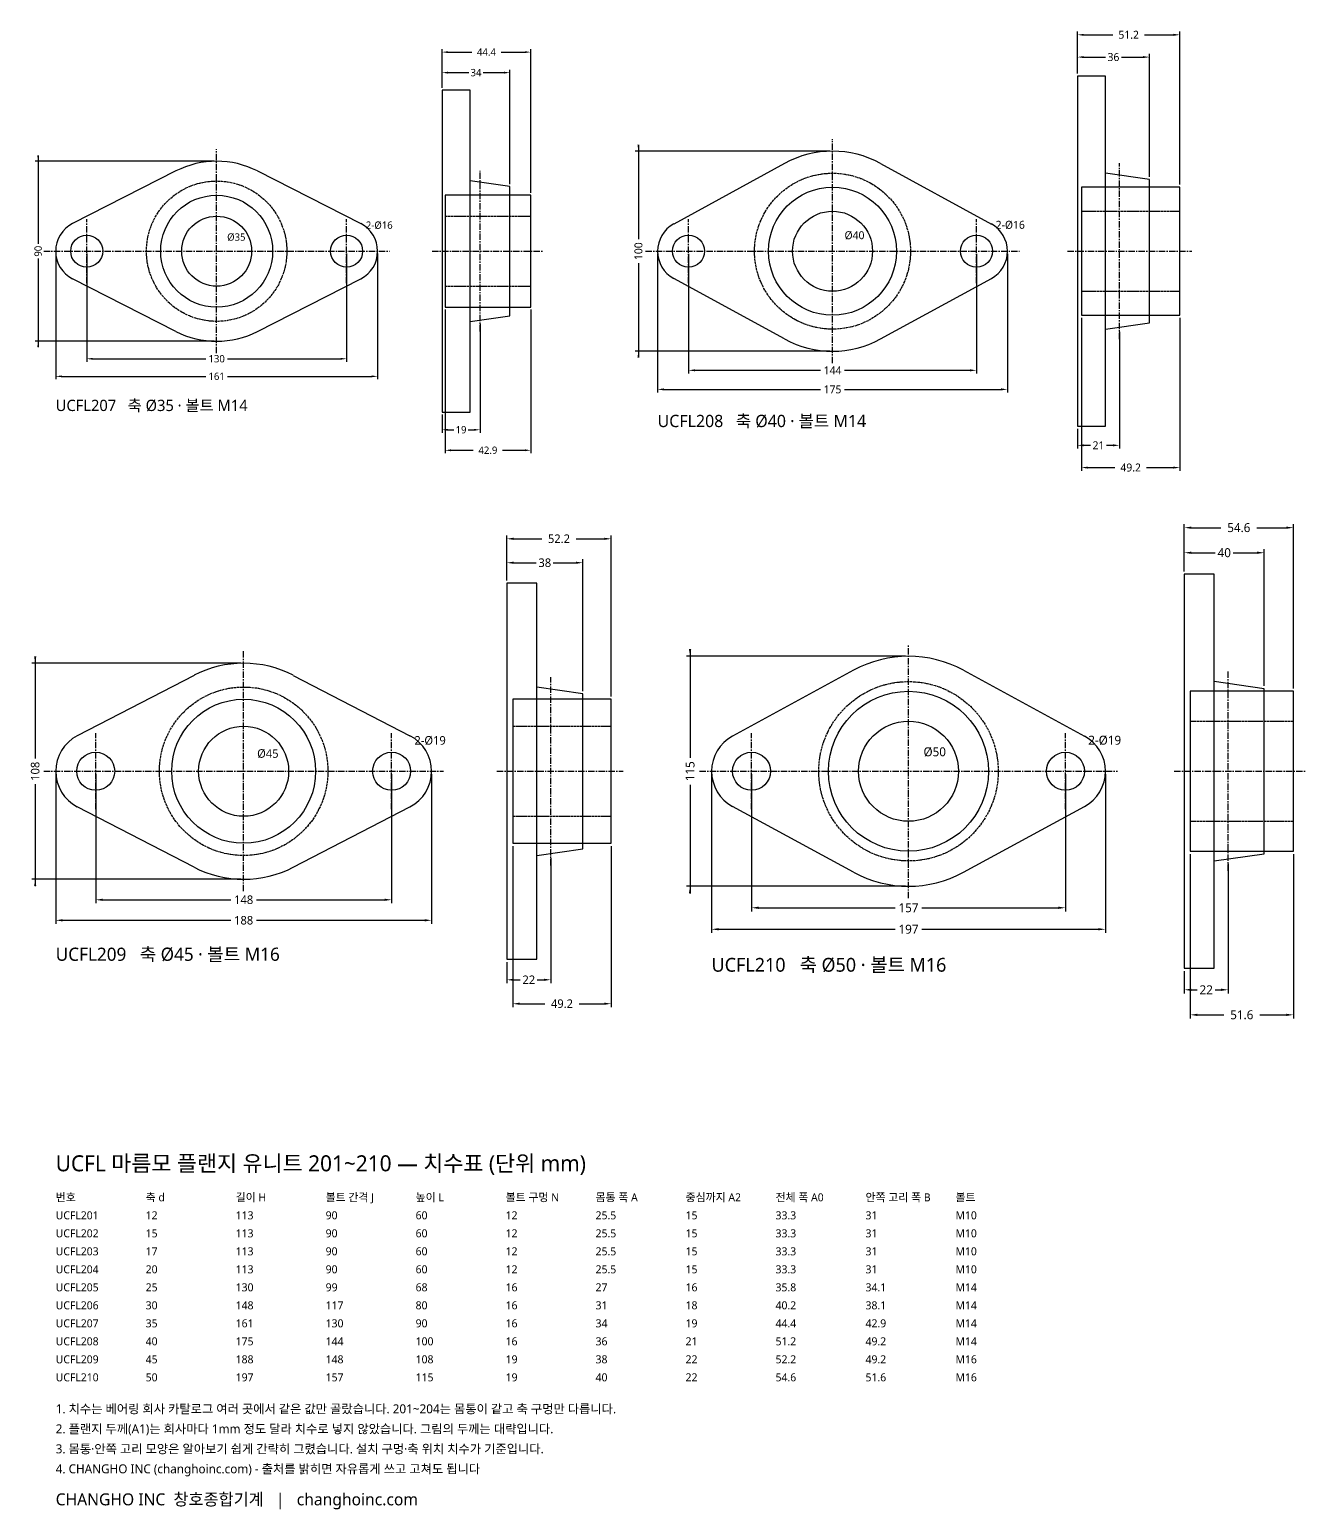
# Model space of a CAD drawing. Header units: millimetres. Extents: x -13 to 625, y -1409 to 72.
# Drawn here: x -13 to 625, y -1409 to -669 of the extents above; entities that cross this region are included whole.
import ezdxf

# ---------------------------------------------------------------- set-up
doc = ezdxf.new("R2010")
doc.units = ezdxf.units.MM
doc.linetypes.add('CENTER', pattern=[5.08, 3.175, -0.635, 0.635, -0.635])
doc.linetypes.add('DASHED', pattern=[1.524, 1.27, -0.254])
for name, color, linetype in [('문자', 7, 'CONTINUOUS'), ('숨은선', 3, 'DASHED'), ('외형선', 7, 'CONTINUOUS'), ('중심선', 1, 'CENTER'), ('치수', 4, 'CONTINUOUS')]:
    doc.layers.add(name, color=color, linetype=linetype)
doc.styles.add('CH_KOR', font='malgun.ttf')
doc.dimstyles.new('CH_DIM', dxfattribs={"dimtxt": 2.5, "dimasz": 2, "dimexe": 1, "dimexo": 0.8, "dimgap": 0.8, "dimtad": 1, "dimdec": 0, "dimtxsty": 'CH_KOR', "dimcen": 2.5, "dimclrd": 4, "dimclre": 4, "dimclrt": 4, "dimazin": 3, "dimtfac": 1, "dimtmove": 0, "dimatfit": 3})

# ---------------------------------------------------------------- blocks, each defined once
blk = doc.blocks.new('_CLOSEDFILLED')
at = {"color": 0, "linetype": 'BYBLOCK'}
blk.add_solid([(-1, 0.16), (0, 0), (-1, -0.16)], dxfattribs=at)
blk = doc.blocks.new('*D43')
at = {"color": 4}
for p, q in [((-80.5, -1.17), (-80.5, -64.03)), ((80.5, -1.17), (80.5, -64.03)), ((-77.57, -62.56), (-5.49, -62.56)), ((5.49, -62.56), (77.57, -62.56))]:
    blk.add_line(p, q, dxfattribs=at)
at = {"layer": 'Defpoints'}
for p in [(-80.5, 0), (80.5, 0), (-80.5, -62.56)]:
    blk.add_point(p, dxfattribs=at)
at = {"layer": '치수', "color": 4, "xscale": 2.9272727272727272, "yscale": 2.9272727272727272, "rotation": 180}
blk.add_blockref('_CLOSEDFILLED', (-80.5, -62.56), dxfattribs=at)
at = {"layer": '치수', "color": 4, "xscale": 2.9272727272727272, "yscale": 2.9272727272727272}
blk.add_blockref('_CLOSEDFILLED', (80.5, -62.56), dxfattribs=at)
at = {"layer": '치수', "color": 4, "insert": (0, -62.56), "char_height": 3.659, "attachment_point": 5, "style": 'CH_KOR'}
blk.add_mtext('161', dxfattribs=at)
blk = doc.blocks.new('*D44')
at = {"color": 4}
for p, q in [((-65, -1.17), (-65, -55.25)), ((65, -1.17), (65, -55.25)), ((-62.07, -53.78), (-5.49, -53.78)), ((5.49, -53.78), (62.07, -53.78))]:
    blk.add_line(p, q, dxfattribs=at)
at = {"layer": 'Defpoints'}
for p in [(-65, 0), (65, 0), (-65, -53.78)]:
    blk.add_point(p, dxfattribs=at)
at = {"layer": '치수', "color": 4, "xscale": 2.9272727272727272, "yscale": 2.9272727272727272, "rotation": 180}
blk.add_blockref('_CLOSEDFILLED', (-65, -53.78), dxfattribs=at)
at = {"layer": '치수', "color": 4, "xscale": 2.9272727272727272, "yscale": 2.9272727272727272}
blk.add_blockref('_CLOSEDFILLED', (65, -53.78), dxfattribs=at)
at = {"layer": '치수', "color": 4, "insert": (0, -53.78), "char_height": 3.659, "attachment_point": 5, "style": 'CH_KOR'}
blk.add_mtext('130', dxfattribs=at)
blk = doc.blocks.new('*D45')
at = {"color": 4}
for p, q in [((-1.17, 45), (-90.75, 45)), ((-89.28, 47.93), (-89.28, 3.66)), ((-89.28, -3.66), (-89.28, -47.93)), ((-1.17, -45), (-90.75, -45))]:
    blk.add_line(p, q, dxfattribs=at)
at = {"layer": 'Defpoints'}
for p in [(-89.28, 45), (0, 45), (0, -45)]:
    blk.add_point(p, dxfattribs=at)
at = {"layer": '치수', "color": 4, "xscale": 2.9272727272727272, "yscale": 2.9272727272727272}
for p, rotation in [((-89.28, 45), 270), ((-89.28, -45), 90)]:
    blk.add_blockref('_CLOSEDFILLED', p, dxfattribs=dict(at, rotation=rotation))
at = {"layer": '치수', "color": 4, "insert": (-89.28, 0), "char_height": 3.659, "attachment_point": 5, "rotation": 90, "style": 'CH_KOR'}
blk.add_mtext('90', dxfattribs=at)
blk = doc.blocks.new('*D46')
at = {"color": 4}
for p, q in [((112.7, 81.67), (112.7, 90.75)), ((115.63, 89.28), (126.04, 89.28)), ((133.36, 89.28), (143.77, 89.28)), ((146.7, 33.46), (146.7, 90.75))]:
    blk.add_line(p, q, dxfattribs=at)
at = {"layer": 'Defpoints'}
for p in [(112.7, 89.28), (112.7, 80.5), (146.7, 32.29)]:
    blk.add_point(p, dxfattribs=at)
at = {"layer": '치수', "color": 4, "xscale": 2.9272727272727272, "yscale": 2.9272727272727272, "rotation": 180}
blk.add_blockref('_CLOSEDFILLED', (112.7, 89.28), dxfattribs=at)
at = {"layer": '치수', "color": 4, "xscale": 2.9272727272727272, "yscale": 2.9272727272727272}
blk.add_blockref('_CLOSEDFILLED', (146.7, 89.28), dxfattribs=at)
at = {"layer": '치수', "color": 4, "insert": (129.7, 89.28), "char_height": 3.659, "attachment_point": 5, "style": 'CH_KOR'}
blk.add_mtext('34', dxfattribs=at)
blk = doc.blocks.new('*D47')
at = {"color": 4}
for p, q in [((112.7, 81.67), (112.7, 100.99)), ((115.63, 99.53), (127.58, 99.53)), ((142.22, 99.53), (154.17, 99.53)), ((157.1, 29.17), (157.1, 100.99))]:
    blk.add_line(p, q, dxfattribs=at)
at = {"layer": 'Defpoints'}
for p in [(112.7, 99.53), (112.7, 80.5), (157.1, 28)]:
    blk.add_point(p, dxfattribs=at)
at = {"layer": '치수', "color": 4, "xscale": 2.9272727272727272, "yscale": 2.9272727272727272, "rotation": 180}
blk.add_blockref('_CLOSEDFILLED', (112.7, 99.53), dxfattribs=at)
at = {"layer": '치수', "color": 4, "xscale": 2.9272727272727272, "yscale": 2.9272727272727272}
blk.add_blockref('_CLOSEDFILLED', (157.1, 99.53), dxfattribs=at)
at = {"layer": '치수', "color": 4, "insert": (134.9, 99.53), "char_height": 3.659, "attachment_point": 5, "style": 'CH_KOR'}
blk.add_mtext('44.4', dxfattribs=at)
blk = doc.blocks.new('*D48')
at = {"color": 4}
for p, q in [((131.7, -36.27), (131.7, -90.75)), ((112.7, -81.67), (112.7, -90.75)), ((115.63, -89.28), (118.54, -89.28)), ((125.86, -89.28), (128.77, -89.28))]:
    blk.add_line(p, q, dxfattribs=at)
at = {"layer": 'Defpoints'}
for p in [(131.7, -35.1), (112.7, -80.5), (112.7, -89.28)]:
    blk.add_point(p, dxfattribs=at)
at = {"layer": '치수', "color": 4, "xscale": 2.9272727272727272, "yscale": 2.9272727272727272, "rotation": 180}
blk.add_blockref('_CLOSEDFILLED', (112.7, -89.28), dxfattribs=at)
at = {"layer": '치수', "color": 4, "xscale": 2.9272727272727272, "yscale": 2.9272727272727272}
blk.add_blockref('_CLOSEDFILLED', (131.7, -89.28), dxfattribs=at)
at = {"layer": '치수', "color": 4, "insert": (122.2, -89.28), "char_height": 3.659, "attachment_point": 5, "style": 'CH_KOR'}
blk.add_mtext('19', dxfattribs=at)
blk = doc.blocks.new('*D49')
at = {"color": 4}
for p, q in [((114.2, -29.17), (114.2, -100.99)), ((157.1, -29.17), (157.1, -100.99)), ((117.13, -99.53), (128.33, -99.53)), ((142.97, -99.53), (154.17, -99.53))]:
    blk.add_line(p, q, dxfattribs=at)
at = {"layer": 'Defpoints'}
for p in [(114.2, -28), (157.1, -28), (114.2, -99.53)]:
    blk.add_point(p, dxfattribs=at)
at = {"layer": '치수', "color": 4, "xscale": 2.9272727272727272, "yscale": 2.9272727272727272, "rotation": 180}
blk.add_blockref('_CLOSEDFILLED', (114.2, -99.53), dxfattribs=at)
at = {"layer": '치수', "color": 4, "xscale": 2.9272727272727272, "yscale": 2.9272727272727272}
blk.add_blockref('_CLOSEDFILLED', (157.1, -99.53), dxfattribs=at)
at = {"layer": '치수', "color": 4, "insert": (135.65, -99.53), "char_height": 3.659, "attachment_point": 5, "style": 'CH_KOR'}
blk.add_mtext('42.9', dxfattribs=at)
blk = doc.blocks.new('*D50')
at = {"color": 4}
for p, q in [((-87.5, -1.27), (-87.5, -70.68)), ((87.5, -1.27), (87.5, -70.68)), ((-84.32, -69.09), (-5.97, -69.09)), ((5.97, -69.09), (84.32, -69.09))]:
    blk.add_line(p, q, dxfattribs=at)
at = {"layer": 'Defpoints'}
for p in [(-87.5, 0), (87.5, 0), (-87.5, -69.09)]:
    blk.add_point(p, dxfattribs=at)
at = {"layer": '치수', "color": 4, "xscale": 3.1818181818181817, "yscale": 3.1818181818181817, "rotation": 180}
blk.add_blockref('_CLOSEDFILLED', (-87.5, -69.09), dxfattribs=at)
at = {"layer": '치수', "color": 4, "xscale": 3.1818181818181817, "yscale": 3.1818181818181817}
blk.add_blockref('_CLOSEDFILLED', (87.5, -69.09), dxfattribs=at)
at = {"layer": '치수', "color": 4, "insert": (0, -69.09), "char_height": 3.977, "attachment_point": 5, "style": 'CH_KOR'}
blk.add_mtext('175', dxfattribs=at)
blk = doc.blocks.new('*D51')
at = {"color": 4}
for p, q in [((-72, -1.27), (-72, -61.14)), ((72, -1.27), (72, -61.14)), ((-68.82, -59.55), (-5.97, -59.55)), ((5.97, -59.55), (68.82, -59.55))]:
    blk.add_line(p, q, dxfattribs=at)
at = {"layer": 'Defpoints'}
for p in [(-72, 0), (72, 0), (-72, -59.55)]:
    blk.add_point(p, dxfattribs=at)
at = {"layer": '치수', "color": 4, "xscale": 3.1818181818181817, "yscale": 3.1818181818181817, "rotation": 180}
blk.add_blockref('_CLOSEDFILLED', (-72, -59.55), dxfattribs=at)
at = {"layer": '치수', "color": 4, "xscale": 3.1818181818181817, "yscale": 3.1818181818181817}
blk.add_blockref('_CLOSEDFILLED', (72, -59.55), dxfattribs=at)
at = {"layer": '치수', "color": 4, "insert": (0, -59.55), "char_height": 3.977, "attachment_point": 5, "style": 'CH_KOR'}
blk.add_mtext('144', dxfattribs=at)
blk = doc.blocks.new('*D52')
at = {"color": 4}
for p, q in [((-97.05, 53.18), (-97.05, 5.97)), ((-1.27, 50), (-98.64, 50)), ((-97.05, -5.97), (-97.05, -53.18)), ((-1.27, -50), (-98.64, -50))]:
    blk.add_line(p, q, dxfattribs=at)
at = {"layer": 'Defpoints'}
for p in [(-97.05, 50), (0, 50), (0, -50)]:
    blk.add_point(p, dxfattribs=at)
at = {"layer": '치수', "color": 4, "xscale": 3.1818181818181817, "yscale": 3.1818181818181817}
for p, rotation in [((-97.05, 50), 270), ((-97.05, -50), 90)]:
    blk.add_blockref('_CLOSEDFILLED', p, dxfattribs=dict(at, rotation=rotation))
at = {"layer": '치수', "color": 4, "insert": (-97.05, 0), "char_height": 3.977, "attachment_point": 5, "rotation": 90, "style": 'CH_KOR'}
blk.add_mtext('100', dxfattribs=at)
blk = doc.blocks.new('*D53')
at = {"color": 4}
for p, q in [((122.5, 88.77), (122.5, 98.64)), ((125.68, 97.05), (136.52, 97.05)), ((144.48, 97.05), (155.32, 97.05)), ((158.5, 37.15), (158.5, 98.64))]:
    blk.add_line(p, q, dxfattribs=at)
at = {"layer": 'Defpoints'}
for p in [(122.5, 97.05), (122.5, 87.5), (158.5, 35.88)]:
    blk.add_point(p, dxfattribs=at)
at = {"layer": '치수', "color": 4, "xscale": 3.1818181818181817, "yscale": 3.1818181818181817, "rotation": 180}
blk.add_blockref('_CLOSEDFILLED', (122.5, 97.05), dxfattribs=at)
at = {"layer": '치수', "color": 4, "xscale": 3.1818181818181817, "yscale": 3.1818181818181817}
blk.add_blockref('_CLOSEDFILLED', (158.5, 97.05), dxfattribs=at)
at = {"layer": '치수', "color": 4, "insert": (140.5, 97.05), "char_height": 3.977, "attachment_point": 5, "style": 'CH_KOR'}
blk.add_mtext('36', dxfattribs=at)
blk = doc.blocks.new('*D54')
at = {"color": 4}
for p, q in [((122.5, 88.77), (122.5, 109.77)), ((125.68, 108.18), (140.15, 108.18)), ((156.05, 108.18), (170.52, 108.18)), ((173.7, 33.27), (173.7, 109.77))]:
    blk.add_line(p, q, dxfattribs=at)
at = {"layer": 'Defpoints'}
for p in [(122.5, 108.18), (122.5, 87.5), (173.7, 32)]:
    blk.add_point(p, dxfattribs=at)
at = {"layer": '치수', "color": 4, "xscale": 3.1818181818181817, "yscale": 3.1818181818181817, "rotation": 180}
blk.add_blockref('_CLOSEDFILLED', (122.5, 108.18), dxfattribs=at)
at = {"layer": '치수', "color": 4, "xscale": 3.1818181818181817, "yscale": 3.1818181818181817}
blk.add_blockref('_CLOSEDFILLED', (173.7, 108.18), dxfattribs=at)
at = {"layer": '치수', "color": 4, "insert": (148.1, 108.18), "char_height": 3.977, "attachment_point": 5, "style": 'CH_KOR'}
blk.add_mtext('51.2', dxfattribs=at)
blk = doc.blocks.new('*D55')
at = {"color": 4}
for p, q in [((143.5, -40.27), (143.5, -98.64)), ((122.5, -88.77), (122.5, -98.64)), ((125.68, -97.05), (129.02, -97.05)), ((136.98, -97.05), (140.32, -97.05))]:
    blk.add_line(p, q, dxfattribs=at)
at = {"layer": 'Defpoints'}
for p in [(143.5, -39), (122.5, -87.5), (122.5, -97.05)]:
    blk.add_point(p, dxfattribs=at)
at = {"layer": '치수', "color": 4, "xscale": 3.1818181818181817, "yscale": 3.1818181818181817, "rotation": 180}
blk.add_blockref('_CLOSEDFILLED', (122.5, -97.05), dxfattribs=at)
at = {"layer": '치수', "color": 4, "xscale": 3.1818181818181817, "yscale": 3.1818181818181817}
blk.add_blockref('_CLOSEDFILLED', (143.5, -97.05), dxfattribs=at)
at = {"layer": '치수', "color": 4, "insert": (133, -97.05), "char_height": 3.977, "attachment_point": 5, "style": 'CH_KOR'}
blk.add_mtext('21', dxfattribs=at)
blk = doc.blocks.new('*D56')
at = {"color": 4}
for p, q in [((124.5, -33.27), (124.5, -109.77)), ((173.7, -33.27), (173.7, -109.77)), ((127.68, -108.18), (141.15, -108.18)), ((157.05, -108.18), (170.52, -108.18))]:
    blk.add_line(p, q, dxfattribs=at)
at = {"layer": 'Defpoints'}
for p in [(124.5, -32), (173.7, -32), (124.5, -108.18)]:
    blk.add_point(p, dxfattribs=at)
at = {"layer": '치수', "color": 4, "xscale": 3.1818181818181817, "yscale": 3.1818181818181817, "rotation": 180}
blk.add_blockref('_CLOSEDFILLED', (124.5, -108.18), dxfattribs=at)
at = {"layer": '치수', "color": 4, "xscale": 3.1818181818181817, "yscale": 3.1818181818181817}
blk.add_blockref('_CLOSEDFILLED', (173.7, -108.18), dxfattribs=at)
at = {"layer": '치수', "color": 4, "insert": (149.1, -108.18), "char_height": 3.977, "attachment_point": 5, "style": 'CH_KOR'}
blk.add_mtext('49.2', dxfattribs=at)
blk = doc.blocks.new('*D57')
at = {"color": 4}
for p, q in [((-94, -1.37), (-94, -76.22)), ((94, -1.37), (94, -76.22)), ((-90.58, -74.51), (-6.41, -74.51)), ((6.41, -74.51), (90.58, -74.51))]:
    blk.add_line(p, q, dxfattribs=at)
at = {"layer": 'Defpoints'}
for p in [(-94, 0), (94, 0), (-94, -74.51)]:
    blk.add_point(p, dxfattribs=at)
at = {"layer": '치수', "color": 4, "xscale": 3.418181818181818, "yscale": 3.418181818181818, "rotation": 180}
blk.add_blockref('_CLOSEDFILLED', (-94, -74.51), dxfattribs=at)
at = {"layer": '치수', "color": 4, "xscale": 3.418181818181818, "yscale": 3.418181818181818}
blk.add_blockref('_CLOSEDFILLED', (94, -74.51), dxfattribs=at)
at = {"layer": '치수', "color": 4, "insert": (0, -74.51), "char_height": 4.273, "attachment_point": 5, "style": 'CH_KOR'}
blk.add_mtext('188', dxfattribs=at)
blk = doc.blocks.new('*D58')
at = {"color": 4}
for p, q in [((-74, -1.37), (-74, -65.96)), ((74, -1.37), (74, -65.96)), ((-70.58, -64.25), (-6.41, -64.25)), ((6.41, -64.25), (70.58, -64.25))]:
    blk.add_line(p, q, dxfattribs=at)
at = {"layer": 'Defpoints'}
for p in [(-74, 0), (74, 0), (-74, -64.25)]:
    blk.add_point(p, dxfattribs=at)
at = {"layer": '치수', "color": 4, "xscale": 3.418181818181818, "yscale": 3.418181818181818, "rotation": 180}
blk.add_blockref('_CLOSEDFILLED', (-74, -64.25), dxfattribs=at)
at = {"layer": '치수', "color": 4, "xscale": 3.418181818181818, "yscale": 3.418181818181818}
blk.add_blockref('_CLOSEDFILLED', (74, -64.25), dxfattribs=at)
at = {"layer": '치수', "color": 4, "insert": (0, -64.25), "char_height": 4.273, "attachment_point": 5, "style": 'CH_KOR'}
blk.add_mtext('148', dxfattribs=at)
blk = doc.blocks.new('*D59')
at = {"color": 4}
for p, q in [((-1.37, 54), (-105.96, 54)), ((-104.25, 57.42), (-104.25, 6.41)), ((-104.25, -6.41), (-104.25, -57.42)), ((-1.37, -54), (-105.96, -54))]:
    blk.add_line(p, q, dxfattribs=at)
at = {"layer": 'Defpoints'}
for p in [(-104.25, 54), (0, 54), (0, -54)]:
    blk.add_point(p, dxfattribs=at)
at = {"layer": '치수', "color": 4, "xscale": 3.418181818181818, "yscale": 3.418181818181818}
for p, rotation in [((-104.25, 54), 270), ((-104.25, -54), 90)]:
    blk.add_blockref('_CLOSEDFILLED', p, dxfattribs=dict(at, rotation=rotation))
at = {"layer": '치수', "color": 4, "insert": (-104.25, 0), "char_height": 4.273, "attachment_point": 5, "rotation": 90, "style": 'CH_KOR'}
blk.add_mtext('108', dxfattribs=at)
blk = doc.blocks.new('*D60')
at = {"color": 4}
for p, q in [((131.6, 95.37), (131.6, 105.96)), ((135.02, 104.25), (146.33, 104.25)), ((154.87, 104.25), (166.18, 104.25)), ((169.6, 40.12), (169.6, 105.96))]:
    blk.add_line(p, q, dxfattribs=at)
at = {"layer": 'Defpoints'}
for p in [(131.6, 104.25), (131.6, 94), (169.6, 38.75)]:
    blk.add_point(p, dxfattribs=at)
at = {"layer": '치수', "color": 4, "xscale": 3.418181818181818, "yscale": 3.418181818181818, "rotation": 180}
blk.add_blockref('_CLOSEDFILLED', (131.6, 104.25), dxfattribs=at)
at = {"layer": '치수', "color": 4, "xscale": 3.418181818181818, "yscale": 3.418181818181818}
blk.add_blockref('_CLOSEDFILLED', (169.6, 104.25), dxfattribs=at)
at = {"layer": '치수', "color": 4, "insert": (150.6, 104.25), "char_height": 4.273, "attachment_point": 5, "style": 'CH_KOR'}
blk.add_mtext('38', dxfattribs=at)
blk = doc.blocks.new('*D61')
at = {"color": 4}
for p, q in [((131.6, 95.37), (131.6, 117.93)), ((135.02, 116.22), (149.15, 116.22)), ((166.25, 116.22), (180.38, 116.22)), ((183.8, 37.37), (183.8, 117.93))]:
    blk.add_line(p, q, dxfattribs=at)
at = {"layer": 'Defpoints'}
for p in [(131.6, 116.22), (131.6, 94), (183.8, 36)]:
    blk.add_point(p, dxfattribs=at)
at = {"layer": '치수', "color": 4, "xscale": 3.418181818181818, "yscale": 3.418181818181818, "rotation": 180}
blk.add_blockref('_CLOSEDFILLED', (131.6, 116.22), dxfattribs=at)
at = {"layer": '치수', "color": 4, "xscale": 3.418181818181818, "yscale": 3.418181818181818}
blk.add_blockref('_CLOSEDFILLED', (183.8, 116.22), dxfattribs=at)
at = {"layer": '치수', "color": 4, "insert": (157.7, 116.22), "char_height": 4.273, "attachment_point": 5, "style": 'CH_KOR'}
blk.add_mtext('52.2', dxfattribs=at)
blk = doc.blocks.new('*D62')
at = {"color": 4}
for p, q in [((153.6, -43.49), (153.6, -105.96)), ((131.6, -95.37), (131.6, -105.96)), ((135.02, -104.25), (138.33, -104.25)), ((146.87, -104.25), (150.18, -104.25))]:
    blk.add_line(p, q, dxfattribs=at)
at = {"layer": 'Defpoints'}
for p in [(153.6, -42.12), (131.6, -94), (131.6, -104.25)]:
    blk.add_point(p, dxfattribs=at)
at = {"layer": '치수', "color": 4, "xscale": 3.418181818181818, "yscale": 3.418181818181818, "rotation": 180}
blk.add_blockref('_CLOSEDFILLED', (131.6, -104.25), dxfattribs=at)
at = {"layer": '치수', "color": 4, "xscale": 3.418181818181818, "yscale": 3.418181818181818}
blk.add_blockref('_CLOSEDFILLED', (153.6, -104.25), dxfattribs=at)
at = {"layer": '치수', "color": 4, "insert": (142.6, -104.25), "char_height": 4.273, "attachment_point": 5, "style": 'CH_KOR'}
blk.add_mtext('22', dxfattribs=at)
blk = doc.blocks.new('*D63')
at = {"color": 4}
for p, q in [((134.6, -37.37), (134.6, -117.93)), ((183.8, -37.37), (183.8, -117.93)), ((138.02, -116.22), (150.65, -116.22)), ((167.75, -116.22), (180.38, -116.22))]:
    blk.add_line(p, q, dxfattribs=at)
at = {"layer": 'Defpoints'}
for p in [(134.6, -36), (183.8, -36), (134.6, -116.22)]:
    blk.add_point(p, dxfattribs=at)
at = {"layer": '치수', "color": 4, "xscale": 3.418181818181818, "yscale": 3.418181818181818, "rotation": 180}
blk.add_blockref('_CLOSEDFILLED', (134.6, -116.22), dxfattribs=at)
at = {"layer": '치수', "color": 4, "xscale": 3.418181818181818, "yscale": 3.418181818181818}
blk.add_blockref('_CLOSEDFILLED', (183.8, -116.22), dxfattribs=at)
at = {"layer": '치수', "color": 4, "insert": (159.2, -116.22), "char_height": 4.273, "attachment_point": 5, "style": 'CH_KOR'}
blk.add_mtext('49.2', dxfattribs=at)
blk = doc.blocks.new('*D64')
at = {"color": 4}
for p, q in [((-98.5, -1.43), (-98.5, -80.78)), ((98.5, -1.43), (98.5, -80.78)), ((-94.92, -78.99), (-6.72, -78.99)), ((6.72, -78.99), (94.92, -78.99))]:
    blk.add_line(p, q, dxfattribs=at)
at = {"layer": 'Defpoints'}
for p in [(-98.5, 0), (98.5, 0), (-98.5, -78.99)]:
    blk.add_point(p, dxfattribs=at)
at = {"layer": '치수', "color": 4, "xscale": 3.581818181818182, "yscale": 3.581818181818182, "rotation": 180}
blk.add_blockref('_CLOSEDFILLED', (-98.5, -78.99), dxfattribs=at)
at = {"layer": '치수', "color": 4, "xscale": 3.581818181818182, "yscale": 3.581818181818182}
blk.add_blockref('_CLOSEDFILLED', (98.5, -78.99), dxfattribs=at)
at = {"layer": '치수', "color": 4, "insert": (0, -78.99), "char_height": 4.477, "attachment_point": 5, "style": 'CH_KOR'}
blk.add_mtext('197', dxfattribs=at)
blk = doc.blocks.new('*D65')
at = {"color": 4}
for p, q in [((-78.5, -1.43), (-78.5, -70.04)), ((78.5, -1.43), (78.5, -70.04)), ((-74.92, -68.25), (-6.72, -68.25)), ((6.72, -68.25), (74.92, -68.25))]:
    blk.add_line(p, q, dxfattribs=at)
at = {"layer": 'Defpoints'}
for p in [(-78.5, 0), (78.5, 0), (-78.5, -68.25)]:
    blk.add_point(p, dxfattribs=at)
at = {"layer": '치수', "color": 4, "xscale": 3.581818181818182, "yscale": 3.581818181818182, "rotation": 180}
blk.add_blockref('_CLOSEDFILLED', (-78.5, -68.25), dxfattribs=at)
at = {"layer": '치수', "color": 4, "xscale": 3.581818181818182, "yscale": 3.581818181818182}
blk.add_blockref('_CLOSEDFILLED', (78.5, -68.25), dxfattribs=at)
at = {"layer": '치수', "color": 4, "insert": (0, -68.25), "char_height": 4.477, "attachment_point": 5, "style": 'CH_KOR'}
blk.add_mtext('157', dxfattribs=at)
blk = doc.blocks.new('*D66')
at = {"color": 4}
for p, q in [((-109.25, 61.08), (-109.25, 6.72)), ((-1.43, 57.5), (-111.04, 57.5)), ((-109.25, -6.72), (-109.25, -61.08)), ((-1.43, -57.5), (-111.04, -57.5))]:
    blk.add_line(p, q, dxfattribs=at)
at = {"layer": 'Defpoints'}
for p in [(-109.25, 57.5), (0, 57.5), (0, -57.5)]:
    blk.add_point(p, dxfattribs=at)
at = {"layer": '치수', "color": 4, "xscale": 3.581818181818182, "yscale": 3.581818181818182}
for p, rotation in [((-109.25, 57.5), 270), ((-109.25, -57.5), 90)]:
    blk.add_blockref('_CLOSEDFILLED', p, dxfattribs=dict(at, rotation=rotation))
at = {"layer": '치수', "color": 4, "insert": (-109.25, 0), "char_height": 4.477, "attachment_point": 5, "rotation": 90, "style": 'CH_KOR'}
blk.add_mtext('115', dxfattribs=at)
blk = doc.blocks.new('*D67')
at = {"color": 4}
for p, q in [((137.9, 99.93), (137.9, 111.04)), ((177.9, 42.69), (177.9, 111.04)), ((141.48, 109.25), (153.42, 109.25)), ((162.38, 109.25), (174.32, 109.25))]:
    blk.add_line(p, q, dxfattribs=at)
at = {"layer": 'Defpoints'}
for p in [(137.9, 109.25), (137.9, 98.5), (177.9, 41.26)]:
    blk.add_point(p, dxfattribs=at)
at = {"layer": '치수', "color": 4, "xscale": 3.581818181818182, "yscale": 3.581818181818182, "rotation": 180}
blk.add_blockref('_CLOSEDFILLED', (137.9, 109.25), dxfattribs=at)
at = {"layer": '치수', "color": 4, "xscale": 3.581818181818182, "yscale": 3.581818181818182}
blk.add_blockref('_CLOSEDFILLED', (177.9, 109.25), dxfattribs=at)
at = {"layer": '치수', "color": 4, "insert": (157.9, 109.25), "char_height": 4.477, "attachment_point": 5, "style": 'CH_KOR'}
blk.add_mtext('40', dxfattribs=at)
blk = doc.blocks.new('*D68')
at = {"color": 4}
for p, q in [((137.9, 99.93), (137.9, 123.57)), ((141.48, 121.78), (156.25, 121.78)), ((174.15, 121.78), (188.92, 121.78)), ((192.5, 41.43), (192.5, 123.57))]:
    blk.add_line(p, q, dxfattribs=at)
at = {"layer": 'Defpoints'}
for p in [(137.9, 121.78), (137.9, 98.5), (192.5, 40)]:
    blk.add_point(p, dxfattribs=at)
at = {"layer": '치수', "color": 4, "xscale": 3.581818181818182, "yscale": 3.581818181818182, "rotation": 180}
blk.add_blockref('_CLOSEDFILLED', (137.9, 121.78), dxfattribs=at)
at = {"layer": '치수', "color": 4, "xscale": 3.581818181818182, "yscale": 3.581818181818182}
blk.add_blockref('_CLOSEDFILLED', (192.5, 121.78), dxfattribs=at)
at = {"layer": '치수', "color": 4, "insert": (165.2, 121.78), "char_height": 4.477, "attachment_point": 5, "style": 'CH_KOR'}
blk.add_mtext('54.6', dxfattribs=at)
blk = doc.blocks.new('*D69')
at = {"color": 4}
for p, q in [((159.9, -46.28), (159.9, -111.04)), ((137.9, -99.93), (137.9, -111.04)), ((141.48, -109.25), (144.42, -109.25)), ((153.38, -109.25), (156.32, -109.25))]:
    blk.add_line(p, q, dxfattribs=at)
at = {"layer": 'Defpoints'}
for p in [(159.9, -44.85), (137.9, -98.5), (137.9, -109.25)]:
    blk.add_point(p, dxfattribs=at)
at = {"layer": '치수', "color": 4, "xscale": 3.581818181818182, "yscale": 3.581818181818182, "rotation": 180}
blk.add_blockref('_CLOSEDFILLED', (137.9, -109.25), dxfattribs=at)
at = {"layer": '치수', "color": 4, "xscale": 3.581818181818182, "yscale": 3.581818181818182}
blk.add_blockref('_CLOSEDFILLED', (159.9, -109.25), dxfattribs=at)
at = {"layer": '치수', "color": 4, "insert": (148.9, -109.25), "char_height": 4.477, "attachment_point": 5, "style": 'CH_KOR'}
blk.add_mtext('22', dxfattribs=at)
blk = doc.blocks.new('*D70')
at = {"color": 4}
for p, q in [((140.9, -41.43), (140.9, -123.57)), ((192.5, -41.43), (192.5, -123.57)), ((144.48, -121.78), (157.75, -121.78)), ((175.65, -121.78), (188.92, -121.78))]:
    blk.add_line(p, q, dxfattribs=at)
at = {"layer": 'Defpoints'}
for p in [(140.9, -40), (192.5, -40), (140.9, -121.78)]:
    blk.add_point(p, dxfattribs=at)
at = {"layer": '치수', "color": 4, "xscale": 3.581818181818182, "yscale": 3.581818181818182, "rotation": 180}
blk.add_blockref('_CLOSEDFILLED', (140.9, -121.78), dxfattribs=at)
at = {"layer": '치수', "color": 4, "xscale": 3.581818181818182, "yscale": 3.581818181818182}
blk.add_blockref('_CLOSEDFILLED', (192.5, -121.78), dxfattribs=at)
at = {"layer": '치수', "color": 4, "insert": (166.7, -121.78), "char_height": 4.477, "attachment_point": 5, "style": 'CH_KOR'}
blk.add_mtext('51.6', dxfattribs=at)
blk = doc.blocks.new('BRG_UCFL207')
at = {"layer": '숨은선'}
for p, q in [((114.2, 17.5), (157.1, 17.5)), ((114.2, -17.5), (157.1, -17.5))]:
    blk.add_line(p, q, dxfattribs=at)
blk.add_circle((0, 0), 35.1, dxfattribs=at)
at = {"layer": '외형선'}
for p, q in [((-20.42, 40.1), (-72.03, 13.81)), ((20.42, 40.1), (72.03, 13.81)), ((-20.42, -40.1), (-72.03, -13.81)), ((20.42, -40.1), (72.03, -13.81))]:
    blk.add_line(p, q, dxfattribs=at)
for points in [[(112.7, -80.5), (126.7, -80.5), (126.7, 80.5), (112.7, 80.5)], [(114.2, -28), (157.1, -28), (157.1, 28), (114.2, 28)]]:
    blk.add_lwpolyline(points, close=True, dxfattribs=at)
blk.add_lwpolyline([(126.7, -35.1), (146.7, -32.29), (146.7, 32.29), (126.7, 35.1)], dxfattribs=at)
for centre, radius in [((0, 0), 28), ((0, 0), 17.5), ((-65, 0), 8), ((65, 0), 8)]:
    blk.add_circle(centre, radius, dxfattribs=at)
for centre, radius, start, end in [((0, 0), 45, 63.00928, 116.99072), ((-65, 0), 15.5, 116.99072, 243.00928), ((65, 0), 15.5, -63.00928, 63.00928), ((0, 0), 45, 243.00928, 296.99072)]:
    blk.add_arc(centre, radius, start, end, dxfattribs=at)
at = {"layer": '중심선'}
for p, q in [((0, -51), (0, 51)), ((131.7, -40.1), (131.7, 40.1)), ((-65, -16), (-65, 16)), ((65, -16), (65, 16)), ((-86.5, 0), (86.5, 0)), ((107.7, 0), (163.1, 0))]:
    blk.add_line(p, q, dxfattribs=at)
at = {"layer": '문자', "style": 'CH_KOR'}
blk.add_text('UCFL207   축 Ø35 · 볼트 M14', height=5.635, dxfattribs=at).set_placement((-80.5, -79.91))
at = {"layer": '치수', "style": 'CH_KOR'}
for s, p in [('2-Ø16', (74.6, 11.2)), ('Ø35', (5.25, 5.25))]:
    blk.add_text(s, height=3.659, dxfattribs=at).set_placement(p)
at = {"layer": '치수'}
for base, p1, p2, text, picture, middle in [((112.7, 99.53), (112.7, 80.5), (157.1, 28), '44.4', '*D47', (134.9, 99.53)), ((114.2, -99.53), (114.2, -28), (157.1, -28), '42.9', '*D49', (135.65, -99.53))]:
    dim = blk.add_linear_dim(base=base, p1=p1, p2=p2, text=text, dimstyle='CH_DIM', override={"dimscale": 1.463636, "dimdec": 1, "dimzin": 8, "dimdsep": 46}, dxfattribs=at)
    dim.commit()
    dim.dimension.update_dxf_attribs({"geometry": picture, "text_midpoint": middle})
for base, p1, p2, picture, middle in [((112.7, 89.28), (112.7, 80.5), (146.7, 32.29), '*D46', (129.7, 89.28)), ((-80.5, -62.56), (-80.5, 0), (80.5, 0), '*D43', (0, -62.56)), ((-65, -53.78), (-65, 0), (65, 0), '*D44', (0, -53.78)), ((112.7, -89.28), (112.7, -80.5), (131.7, -35.1), '*D48', (122.2, -89.28))]:
    dim = blk.add_linear_dim(base=base, p1=p1, p2=p2, dimstyle='CH_DIM', override={"dimscale": 1.463636, "dimdec": 1, "dimzin": 8, "dimdsep": 46}, dxfattribs=at)
    dim.commit()
    dim.dimension.update_dxf_attribs({"geometry": picture, "text_midpoint": middle})
dim = blk.add_linear_dim(base=(-89.28, 45), p1=(0, 45), p2=(0, -45), angle=90, dimstyle='CH_DIM', override={"dimscale": 1.463636, "dimdec": 1, "dimzin": 8, "dimdsep": 46}, dxfattribs=at)
dim.commit()
dim.dimension.update_dxf_attribs({"geometry": '*D45', "text_midpoint": (-89.28, 0)})
blk = doc.blocks.new('BRG_UCFL208')
at = {"layer": '숨은선'}
for p, q in [((124.5, 20), (173.7, 20)), ((124.5, -20), (173.7, -20))]:
    blk.add_line(p, q, dxfattribs=at)
blk.add_circle((0, 0), 39, dxfattribs=at)
at = {"layer": '외형선'}
for p, q in [((-23.96, 43.89), (-79.43, 13.6)), ((23.96, 43.89), (79.43, 13.6)), ((-23.96, -43.89), (-79.43, -13.6)), ((23.96, -43.89), (79.43, -13.6))]:
    blk.add_line(p, q, dxfattribs=at)
for points in [[(122.5, -87.5), (136.5, -87.5), (136.5, 87.5), (122.5, 87.5)], [(124.5, -32), (173.7, -32), (173.7, 32), (124.5, 32)]]:
    blk.add_lwpolyline(points, close=True, dxfattribs=at)
blk.add_lwpolyline([(136.5, -39), (158.5, -35.88), (158.5, 35.88), (136.5, 39)], dxfattribs=at)
for centre, radius in [((0, 0), 32), ((0, 0), 20), ((-72, 0), 8), ((72, 0), 8)]:
    blk.add_circle(centre, radius, dxfattribs=at)
for centre, radius, start, end in [((0, 0), 50, 61.36901, 118.63099), ((-72, 0), 15.5, 118.63099, 241.36901), ((72, 0), 15.5, -61.36901, 61.36901), ((0, 0), 50, 241.36901, 298.63099)]:
    blk.add_arc(centre, radius, start, end, dxfattribs=at)
at = {"layer": '중심선'}
for p, q in [((0, -56), (0, 56)), ((143.5, -44), (143.5, 44)), ((-72, -16), (-72, 16)), ((72, -16), (72, 16)), ((-93.5, 0), (93.5, 0)), ((117.5, 0), (179.7, 0))]:
    blk.add_line(p, q, dxfattribs=at)
at = {"layer": '문자', "style": 'CH_KOR'}
blk.add_text('UCFL208   축 Ø40 · 볼트 M14', height=6.125, dxfattribs=at).set_placement((-87.5, -87.94))
at = {"layer": '치수', "style": 'CH_KOR'}
for s, p in [('2-Ø16', (81.6, 11.2)), ('Ø40', (6, 6))]:
    blk.add_text(s, height=3.977, dxfattribs=at).set_placement(p)
at = {"layer": '치수'}
for base, p1, p2, text, picture, middle in [((122.5, 108.18), (122.5, 87.5), (173.7, 32), '51.2', '*D54', (148.1, 108.18)), ((124.5, -108.18), (124.5, -32), (173.7, -32), '49.2', '*D56', (149.1, -108.18))]:
    dim = blk.add_linear_dim(base=base, p1=p1, p2=p2, text=text, dimstyle='CH_DIM', override={"dimscale": 1.590909, "dimdec": 1, "dimzin": 8, "dimdsep": 46}, dxfattribs=at)
    dim.commit()
    dim.dimension.update_dxf_attribs({"geometry": picture, "text_midpoint": middle})
for base, p1, p2, picture, middle in [((122.5, 97.05), (122.5, 87.5), (158.5, 35.88), '*D53', (140.5, 97.05)), ((-87.5, -69.09), (-87.5, 0), (87.5, 0), '*D50', (0, -69.09)), ((-72, -59.55), (-72, 0), (72, 0), '*D51', (0, -59.55)), ((122.5, -97.05), (122.5, -87.5), (143.5, -39), '*D55', (133, -97.05))]:
    dim = blk.add_linear_dim(base=base, p1=p1, p2=p2, dimstyle='CH_DIM', override={"dimscale": 1.590909, "dimdec": 1, "dimzin": 8, "dimdsep": 46}, dxfattribs=at)
    dim.commit()
    dim.dimension.update_dxf_attribs({"geometry": picture, "text_midpoint": middle})
dim = blk.add_linear_dim(base=(-97.05, 50), p1=(0, 50), p2=(0, -50), angle=90, dimstyle='CH_DIM', override={"dimscale": 1.590909, "dimdec": 1, "dimzin": 8, "dimdsep": 46}, dxfattribs=at)
dim.commit()
dim.dimension.update_dxf_attribs({"geometry": '*D52', "text_midpoint": (-97.05, 0)})
blk = doc.blocks.new('BRG_UCFL209')
at = {"layer": '숨은선'}
for p, q in [((134.6, 22.5), (183.8, 22.5)), ((134.6, -22.5), (183.8, -22.5))]:
    blk.add_line(p, q, dxfattribs=at)
blk.add_circle((0, 0), 42.12, dxfattribs=at)
at = {"layer": '외형선'}
for p, q in [((-24.81, 47.96), (-83.19, 17.76)), ((24.81, 47.96), (83.19, 17.76)), ((-24.81, -47.96), (-83.19, -17.76)), ((24.81, -47.96), (83.19, -17.76))]:
    blk.add_line(p, q, dxfattribs=at)
for points in [[(131.6, -94), (146.6, -94), (146.6, 94), (131.6, 94)], [(134.6, -36), (183.8, -36), (183.8, 36), (134.6, 36)]]:
    blk.add_lwpolyline(points, close=True, dxfattribs=at)
blk.add_lwpolyline([(146.6, -42.12), (169.6, -38.75), (169.6, 38.75), (146.6, 42.12)], dxfattribs=at)
for centre, radius in [((0, 0), 36), ((0, 0), 22.5), ((-74, 0), 9.5), ((74, 0), 9.5)]:
    blk.add_circle(centre, radius, dxfattribs=at)
for centre, radius, start, end in [((0, 0), 54, 62.64777, 117.35223), ((-74, 0), 20, 117.35223, 242.64777), ((74, 0), 20, -62.64777, 62.64777), ((0, 0), 54, 242.64777, 297.35223)]:
    blk.add_arc(centre, radius, start, end, dxfattribs=at)
at = {"layer": '중심선'}
for p, q in [((0, -60), (0, 60)), ((153.6, -47.12), (153.6, 47.12)), ((-74, -19), (-74, 19)), ((74, -19), (74, 19)), ((-100, 0), (100, 0)), ((126.6, 0), (189.8, 0))]:
    blk.add_line(p, q, dxfattribs=at)
at = {"layer": '문자', "style": 'CH_KOR'}
blk.add_text('UCFL209   축 Ø45 · 볼트 M16', height=6.58, dxfattribs=at).set_placement((-94, -94.76))
at = {"layer": '치수', "style": 'CH_KOR'}
for s, p in [('2-Ø19', (85.4, 13.3)), ('Ø45', (6.75, 6.75))]:
    blk.add_text(s, height=4.273, dxfattribs=at).set_placement(p)
at = {"layer": '치수'}
for base, p1, p2, text, picture, middle in [((131.6, 116.22), (131.6, 94), (183.8, 36), '52.2', '*D61', (157.7, 116.22)), ((134.6, -116.22), (134.6, -36), (183.8, -36), '49.2', '*D63', (159.2, -116.22))]:
    dim = blk.add_linear_dim(base=base, p1=p1, p2=p2, text=text, dimstyle='CH_DIM', override={"dimscale": 1.709091, "dimdec": 1, "dimzin": 8, "dimdsep": 46}, dxfattribs=at)
    dim.commit()
    dim.dimension.update_dxf_attribs({"geometry": picture, "text_midpoint": middle})
for base, p1, p2, picture, middle in [((131.6, 104.25), (131.6, 94), (169.6, 38.75), '*D60', (150.6, 104.25)), ((-94, -74.51), (-94, 0), (94, 0), '*D57', (0, -74.51)), ((-74, -64.25), (-74, 0), (74, 0), '*D58', (0, -64.25)), ((131.6, -104.25), (131.6, -94), (153.6, -42.12), '*D62', (142.6, -104.25))]:
    dim = blk.add_linear_dim(base=base, p1=p1, p2=p2, dimstyle='CH_DIM', override={"dimscale": 1.709091, "dimdec": 1, "dimzin": 8, "dimdsep": 46}, dxfattribs=at)
    dim.commit()
    dim.dimension.update_dxf_attribs({"geometry": picture, "text_midpoint": middle})
dim = blk.add_linear_dim(base=(-104.25, 54), p1=(0, 54), p2=(0, -54), angle=90, dimstyle='CH_DIM', override={"dimscale": 1.709091, "dimdec": 1, "dimzin": 8, "dimdsep": 46}, dxfattribs=at)
dim.commit()
dim.dimension.update_dxf_attribs({"geometry": '*D59', "text_midpoint": (-104.25, 0)})
blk = doc.blocks.new('BRG_UCFL210')
at = {"layer": '숨은선'}
for p, q in [((140.9, 25), (192.5, 25)), ((140.9, -25), (192.5, -25))]:
    blk.add_line(p, q, dxfattribs=at)
blk.add_circle((0, 0), 44.85, dxfattribs=at)
at = {"layer": '외형선'}
for p, q in [((-27.47, 50.51), (-88.05, 17.57)), ((27.47, 50.51), (88.05, 17.57)), ((-27.47, -50.51), (-88.05, -17.57)), ((27.47, -50.51), (88.05, -17.57))]:
    blk.add_line(p, q, dxfattribs=at)
for points in [[(137.9, -98.5), (152.9, -98.5), (152.9, 98.5), (137.9, 98.5)], [(140.9, -40), (192.5, -40), (192.5, 40), (140.9, 40)]]:
    blk.add_lwpolyline(points, close=True, dxfattribs=at)
blk.add_lwpolyline([(152.9, -44.85), (177.9, -41.26), (177.9, 41.26), (152.9, 44.85)], dxfattribs=at)
for centre, radius in [((0, 0), 40), ((0, 0), 25), ((-78.5, 0), 9.5), ((78.5, 0), 9.5)]:
    blk.add_circle(centre, radius, dxfattribs=at)
for centre, radius, start, end in [((0, 0), 57.5, 61.46425, 118.53575), ((-78.5, 0), 20, 118.53575, 241.46425), ((78.5, 0), 20, -61.46425, 61.46425), ((0, 0), 57.5, 241.46425, 298.53575)]:
    blk.add_arc(centre, radius, start, end, dxfattribs=at)
at = {"layer": '중심선'}
for p, q in [((0, -63.5), (0, 63.5)), ((159.9, -49.85), (159.9, 49.85)), ((-78.5, -19), (-78.5, 19)), ((78.5, -19), (78.5, 19)), ((-104.5, 0), (104.5, 0)), ((132.9, 0), (198.5, 0))]:
    blk.add_line(p, q, dxfattribs=at)
at = {"layer": '문자', "style": 'CH_KOR'}
blk.add_text('UCFL210   축 Ø50 · 볼트 M16', height=6.895, dxfattribs=at).set_placement((-98.5, -100.21))
at = {"layer": '치수', "style": 'CH_KOR'}
for s, p in [('2-Ø19', (89.9, 13.3)), ('Ø50', (7.5, 7.5))]:
    blk.add_text(s, height=4.477, dxfattribs=at).set_placement(p)
at = {"layer": '치수'}
for base, p1, p2, text, picture, middle in [((137.9, 121.78), (137.9, 98.5), (192.5, 40), '54.6', '*D68', (165.2, 121.78)), ((140.9, -121.78), (140.9, -40), (192.5, -40), '51.6', '*D70', (166.7, -121.78))]:
    dim = blk.add_linear_dim(base=base, p1=p1, p2=p2, text=text, dimstyle='CH_DIM', override={"dimscale": 1.790909, "dimdec": 1, "dimzin": 8, "dimdsep": 46}, dxfattribs=at)
    dim.commit()
    dim.dimension.update_dxf_attribs({"geometry": picture, "text_midpoint": middle})
for base, p1, p2, picture, middle in [((137.9, 109.25), (137.9, 98.5), (177.9, 41.26), '*D67', (157.9, 109.25)), ((-98.5, -78.99), (-98.5, 0), (98.5, 0), '*D64', (0, -78.99)), ((-78.5, -68.25), (-78.5, 0), (78.5, 0), '*D65', (0, -68.25)), ((137.9, -109.25), (137.9, -98.5), (159.9, -44.85), '*D69', (148.9, -109.25))]:
    dim = blk.add_linear_dim(base=base, p1=p1, p2=p2, dimstyle='CH_DIM', override={"dimscale": 1.790909, "dimdec": 1, "dimzin": 8, "dimdsep": 46}, dxfattribs=at)
    dim.commit()
    dim.dimension.update_dxf_attribs({"geometry": picture, "text_midpoint": middle})
dim = blk.add_linear_dim(base=(-109.25, 57.5), p1=(0, 57.5), p2=(0, -57.5), angle=90, dimstyle='CH_DIM', override={"dimscale": 1.790909, "dimdec": 1, "dimzin": 8, "dimdsep": 46}, dxfattribs=at)
dim.commit()
dim.dimension.update_dxf_attribs({"geometry": '*D66', "text_midpoint": (-109.25, 0)})

msp = doc.modelspace()

# ---------------------------------------------------------------- block references
for name, p in [('BRG_UCFL208', (388.5, -780)), ('BRG_UCFL207', (80.5, -780)), ('BRG_UCFL210', (426.5, -1040)), ('BRG_UCFL209', (94, -1040))]:
    msp.add_blockref(name, p)

# ---------------------------------------------------------------- texts
at = {"layer": '문자', "style": 'CH_KOR'}
for s, height, p in [('UCFL 마름모 플랜지 유니트 201~210 — 치수표 (단위 mm)', 8, (0, -1240)), ('번호', 4, (0, -1255)), ('축 d', 4, (45, -1255)), ('길이 H', 4, (90, -1255)), ('볼트 간격 J', 4, (135, -1255)), ('높이 L', 4, (180, -1255)), ('볼트 구멍 N', 4, (225, -1255)), ('몸통 폭 A', 4, (270, -1255)), ('중심까지 A2', 4, (315, -1255)), ('전체 폭 A0', 4, (360, -1255)), ('안쪽 고리 폭 B', 4, (405, -1255)), ('볼트', 4, (450, -1255)), ('UCFL201', 4, (0, -1264)), ('12', 4, (45, -1264)), ('113', 4, (90, -1264)), ('90', 4, (135, -1264)), ('60', 4, (180, -1264)), ('12', 4, (225, -1264)), ('25.5', 4, (270, -1264)), ('15', 4, (315, -1264)), ('33.3', 4, (360, -1264)), ('31', 4, (405, -1264)), ('M10', 4, (450, -1264)), ('UCFL202', 4, (0, -1273)), ('15', 4, (45, -1273)), ('113', 4, (90, -1273)), ('90', 4, (135, -1273)), ('60', 4, (180, -1273)), ('12', 4, (225, -1273)), ('25.5', 4, (270, -1273)), ('15', 4, (315, -1273)), ('33.3', 4, (360, -1273)), ('31', 4, (405, -1273)), ('M10', 4, (450, -1273)), ('UCFL203', 4, (0, -1282)), ('17', 4, (45, -1282)), ('113', 4, (90, -1282)), ('90', 4, (135, -1282)), ('60', 4, (180, -1282)), ('12', 4, (225, -1282)), ('25.5', 4, (270, -1282)), ('15', 4, (315, -1282)), ('33.3', 4, (360, -1282)), ('31', 4, (405, -1282)), ('M10', 4, (450, -1282)), ('UCFL204', 4, (0, -1291)), ('20', 4, (45, -1291)), ('113', 4, (90, -1291)), ('90', 4, (135, -1291)), ('60', 4, (180, -1291)), ('12', 4, (225, -1291)), ('25.5', 4, (270, -1291)), ('15', 4, (315, -1291)), ('33.3', 4, (360, -1291)), ('31', 4, (405, -1291)), ('M10', 4, (450, -1291)), ('UCFL205', 4, (0, -1300)), ('25', 4, (45, -1300)), ('130', 4, (90, -1300)), ('99', 4, (135, -1300)), ('68', 4, (180, -1300)), ('16', 4, (225, -1300)), ('27', 4, (270, -1300)), ('16', 4, (315, -1300)), ('35.8', 4, (360, -1300)), ('34.1', 4, (405, -1300)), ('M14', 4, (450, -1300)), ('UCFL206', 4, (0, -1309)), ('30', 4, (45, -1309)), ('148', 4, (90, -1309)), ('117', 4, (135, -1309)), ('80', 4, (180, -1309)), ('16', 4, (225, -1309)), ('31', 4, (270, -1309)), ('18', 4, (315, -1309)), ('40.2', 4, (360, -1309)), ('38.1', 4, (405, -1309)), ('M14', 4, (450, -1309)), ('UCFL207', 4, (0, -1318)), ('35', 4, (45, -1318)), ('161', 4, (90, -1318)), ('130', 4, (135, -1318)), ('90', 4, (180, -1318)), ('16', 4, (225, -1318)), ('34', 4, (270, -1318)), ('19', 4, (315, -1318)), ('44.4', 4, (360, -1318)), ('42.9', 4, (405, -1318)), ('M14', 4, (450, -1318)), ('UCFL208', 4, (0, -1327)), ('40', 4, (45, -1327)), ('175', 4, (90, -1327)), ('144', 4, (135, -1327)), ('100', 4, (180, -1327)), ('16', 4, (225, -1327)), ('36', 4, (270, -1327)), ('21', 4, (315, -1327)), ('51.2', 4, (360, -1327)), ('49.2', 4, (405, -1327)), ('M14', 4, (450, -1327)), ('UCFL209', 4, (0, -1336)), ('45', 4, (45, -1336)), ('188', 4, (90, -1336)), ('148', 4, (135, -1336)), ('108', 4, (180, -1336)), ('19', 4, (225, -1336)), ('38', 4, (270, -1336)), ('22', 4, (315, -1336)), ('52.2', 4, (360, -1336)), ('49.2', 4, (405, -1336)), ('M16', 4, (450, -1336)), ('UCFL210', 4, (0, -1345)), ('50', 4, (45, -1345)), ('197', 4, (90, -1345)), ('157', 4, (135, -1345)), ('115', 4, (180, -1345)), ('19', 4, (225, -1345)), ('40', 4, (270, -1345)), ('22', 4, (315, -1345)), ('54.6', 4, (360, -1345)), ('51.6', 4, (405, -1345)), ('M16', 4, (450, -1345)), ('1. 치수는 베어링 회사 카탈로그 여러 곳에서 같은 값만 골랐습니다. 201~204는 몸통이 같고 축 구멍만 다릅니다.', 4.5, (0, -1361)), ('2. 플랜지 두께(A1)는 회사마다 1mm 정도 달라 치수로 넣지 않았습니다. 그림의 두께는 대략입니다.', 4.5, (0, -1371)), ('3. 몸통·안쪽 고리 모양은 알아보기 쉽게 간략히 그렸습니다. 설치 구멍·축 위치 치수가 기준입니다.', 4.5, (0, -1381)), ('4. CHANGHO INC (changhoinc.com) - 출처를 밝히면 자유롭게 쓰고 고쳐도 됩니다', 4.5, (0, -1391)), ('CHANGHO INC  창호종합기계   |   changhoinc.com', 6, (0, -1407))]:
    msp.add_text(s, height=height, dxfattribs=at).set_placement(p)

doc.saveas('drawing.dxf')
